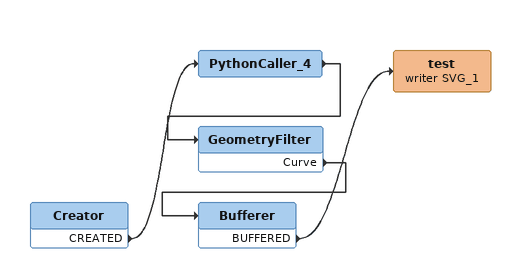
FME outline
Creator
    CREATED -> PythonCaller_4
PythonCaller_4
    -> GeometryFilter
GeometryFilter
    Curve -> Bufferer
Bufferer
    BUFFERED -> test (writer SVG_1)
test (writer SVG_1)
